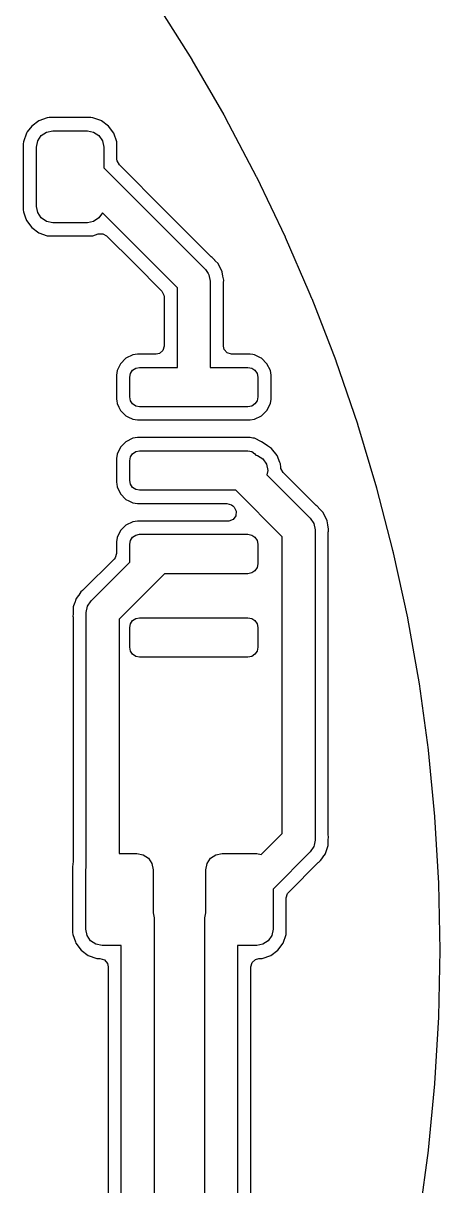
# Model space of a CAD drawing. Extents: x -3.95 to 1.03, y -1.83 to 1.03.
# Drawn here: x -1.719 to -1.469, y -0.147 to 0.55 of the extents above; entities that cross this region are included whole.
import ezdxf

# ---------------------------------------------------------------- set-up
doc = ezdxf.new("R2010")
doc.units = 0
doc.header["$MEASUREMENT"] = 0
doc.layers.add('BLACK', color=7, linetype='CONTINUOUS')

msp = doc.modelspace()

# ---------------------------------------------------------------- linework, layer by layer
at = {"layer": 'BLACK', "linetype": 'CONTINUOUS'}
for p, q in [((-1.63892, 0.56205), (-1.61767, 0.52833)), ((-1.61767, 0.52833), (-1.61757, 0.52817)), ((-1.61757, 0.52817), (-1.59852, 0.49518)), ((-1.59852, 0.49518), (-1.59764, 0.49365)), ((-1.71352, 0.4884), (-1.71614, 0.48485)), ((-1.70922, 0.49157), (-1.71352, 0.4884)), ((-1.70418, 0.49334), (-1.70922, 0.49157)), ((-1.70922, 0.49157), (-1.70922, 0.49157)), ((-1.70922, 0.49157), (-1.70922, 0.49157)), ((-1.70298, 0.49345), (-1.70418, 0.49334)), ((-1.67804, 0.49345), (-1.70298, 0.49345)), ((-1.67684, 0.49334), (-1.67804, 0.49345)), ((-1.67213, 0.49169), (-1.67684, 0.49334)), ((-1.67179, 0.49157), (-1.67213, 0.49169)), ((-1.66749, 0.4884), (-1.67179, 0.49157)), ((-1.66431, 0.4841), (-1.66749, 0.4884)), ((-1.59764, 0.49365), (-1.59755, 0.49348)), ((-1.59755, 0.49348), (-1.57897, 0.45821)), ((-1.7167, 0.4841), (-1.71847, 0.47905)), ((-1.71614, 0.48485), (-1.7167, 0.4841)), ((-1.70993, 0.47948), (-1.7078, 0.48268)), ((-1.7078, 0.48268), (-1.70461, 0.48481)), ((-1.70461, 0.48481), (-1.70084, 0.48556)), ((-1.70084, 0.48556), (-1.68017, 0.48556)), ((-1.68017, 0.48556), (-1.67641, 0.48481)), ((-1.67641, 0.48481), (-1.67321, 0.48268)), ((-1.67321, 0.48268), (-1.67108, 0.47948)), ((-1.66255, 0.47905), (-1.66431, 0.4841)), ((-1.71847, 0.47905), (-1.71858, 0.47785)), ((-1.71858, 0.47785), (-1.71858, 0.43815)), ((-1.71068, 0.47572), (-1.70993, 0.47948)), ((-1.71068, 0.44028), (-1.71068, 0.47572)), ((-1.67108, 0.47948), (-1.67033, 0.47572)), ((-1.67033, 0.47572), (-1.67033, 0.4633)), ((-1.66245, 0.47797), (-1.66255, 0.47905)), ((-1.66244, 0.47785), (-1.66245, 0.47797)), ((-1.66245, 0.47797), (-1.66245, 0.47797)), ((-1.66244, 0.47774), (-1.66244, 0.47785)), ((-1.66244, 0.46859), (-1.66244, 0.47774)), ((-1.66232, 0.46755), (-1.66244, 0.46859)), ((-1.66101, 0.46514), (-1.66232, 0.46755)), ((-1.67033, 0.4633), (-1.60947, 0.40244)), ((-1.63349, 0.43763), (-1.66101, 0.46514)), ((-1.57897, 0.45821), (-1.57889, 0.45804)), ((-1.57889, 0.45804), (-1.56169, 0.42208)), ((-1.70993, 0.43652), (-1.71068, 0.44028)), ((-1.71858, 0.43815), (-1.71847, 0.43695)), ((-1.71847, 0.43695), (-1.71742, 0.43397)), ((-1.71742, 0.43397), (-1.7167, 0.4319)), ((-1.7167, 0.4319), (-1.71352, 0.4276)), ((-1.7078, 0.43332), (-1.70993, 0.43652)), ((-1.70461, 0.43119), (-1.7078, 0.43332)), ((-1.67321, 0.43332), (-1.67641, 0.43119)), ((-1.6712, 0.43633), (-1.67321, 0.43332)), ((-1.62627, 0.39141), (-1.6712, 0.43633)), ((-1.606, 0.41013), (-1.63349, 0.43763)), ((-1.71352, 0.4276), (-1.70922, 0.42442)), ((-1.70084, 0.43044), (-1.70461, 0.43119)), ((-1.68017, 0.43044), (-1.70084, 0.43044)), ((-1.67641, 0.43119), (-1.68017, 0.43044)), ((-1.70922, 0.42442), (-1.70418, 0.42266)), ((-1.70418, 0.42266), (-1.70309, 0.42256)), ((-1.70309, 0.42256), (-1.70309, 0.42256)), ((-1.70309, 0.42256), (-1.70298, 0.42255)), ((-1.70298, 0.42255), (-1.70286, 0.42255)), ((-1.70286, 0.42255), (-1.67815, 0.42255)), ((-1.67815, 0.42255), (-1.67804, 0.42255)), ((-1.67804, 0.42255), (-1.67792, 0.42256)), ((-1.67792, 0.42256), (-1.67684, 0.42266)), ((-1.67792, 0.42256), (-1.67792, 0.42256)), ((-1.67684, 0.42266), (-1.6737, 0.42376)), ((-1.6737, 0.42376), (-1.67095, 0.4239)), ((-1.67095, 0.4239), (-1.66863, 0.4226)), ((-1.66863, 0.4226), (-1.652, 0.40597)), ((-1.56169, 0.42208), (-1.56162, 0.42191)), ((-1.56162, 0.42191), (-1.54746, 0.3891)), ((-1.652, 0.40597), (-1.6356, 0.38957)), ((-1.60541, 0.40968), (-1.606, 0.41013)), ((-1.60525, 0.40951), (-1.60541, 0.40968)), ((-1.6039, 0.40805), (-1.60525, 0.40951)), ((-1.60525, 0.40951), (-1.60525, 0.40951)), ((-1.60372, 0.40786), (-1.6039, 0.40805)), ((-1.60359, 0.40773), (-1.60372, 0.40786)), ((-1.60183, 0.40597), (-1.60359, 0.40773)), ((-1.60172, 0.4058), (-1.60183, 0.40597)), ((-1.60064, 0.40356), (-1.60172, 0.4058)), ((-1.60947, 0.40244), (-1.60947, 0.40244)), ((-1.60947, 0.40244), (-1.60784, 0.4)), ((-1.60784, 0.4), (-1.60734, 0.39925)), ((-1.60734, 0.39925), (-1.60659, 0.39548)), ((-1.60055, 0.4034), (-1.60064, 0.40356)), ((-1.59939, 0.4012), (-1.60055, 0.4034)), ((-1.59933, 0.40101), (-1.59939, 0.4012)), ((-1.59896, 0.39855), (-1.59933, 0.40101)), ((-1.59893, 0.39837), (-1.59896, 0.39855)), ((-1.59851, 0.39615), (-1.59893, 0.39837)), ((-1.62627, 0.34381), (-1.62627, 0.39141)), ((-1.60659, 0.39548), (-1.60659, 0.39548)), ((-1.60659, 0.39548), (-1.60659, 0.34381)), ((-1.5987, 0.39421), (-1.59867, 0.39476)), ((-1.5987, 0.35659), (-1.5987, 0.39421)), ((-1.59867, 0.39476), (-1.59851, 0.39615)), ((-1.6356, 0.38957), (-1.63428, 0.38715)), ((-1.63428, 0.38715), (-1.63417, 0.38612)), ((-1.63417, 0.38612), (-1.63417, 0.35659)), ((-1.54746, 0.3891), (-1.54582, 0.38531)), ((-1.54582, 0.38531), (-1.54575, 0.38513)), ((-1.54575, 0.38513), (-1.53139, 0.34794)), ((-1.63417, 0.35659), (-1.63494, 0.35395)), ((-1.59825, 0.35456), (-1.5987, 0.35659)), ((-1.65704, 0.34929), (-1.6603, 0.34603)), ((-1.6529, 0.35131), (-1.65704, 0.34929)), ((-1.65156, 0.35151), (-1.6529, 0.35131)), ((-1.65022, 0.3517), (-1.65156, 0.35151)), ((-1.63905, 0.3517), (-1.65022, 0.3517)), ((-1.63702, 0.35215), (-1.63905, 0.3517)), ((-1.63494, 0.35395), (-1.63702, 0.35215)), ((-1.59645, 0.35248), (-1.59825, 0.35456)), ((-1.59381, 0.3517), (-1.59645, 0.35248)), ((-1.58264, 0.3517), (-1.59381, 0.3517)), ((-1.58103, 0.35147), (-1.58264, 0.3517)), ((-1.58264, 0.3517), (-1.58264, 0.3517)), ((-1.57996, 0.35131), (-1.58103, 0.35147)), ((-1.57636, 0.34955), (-1.57996, 0.35131)), ((-1.57582, 0.34929), (-1.57636, 0.34955)), ((-1.57257, 0.34603), (-1.57582, 0.34929)), ((-1.66232, 0.3419), (-1.66271, 0.33921)), ((-1.6603, 0.34603), (-1.66232, 0.3419)), ((-1.66232, 0.3419), (-1.66232, 0.3419)), ((-1.65437, 0.34016), (-1.65309, 0.34208)), ((-1.65309, 0.34208), (-1.65117, 0.34336)), ((-1.65117, 0.34336), (-1.64891, 0.34381)), ((-1.64891, 0.34381), (-1.62627, 0.34381)), ((-1.60659, 0.34381), (-1.58395, 0.34381)), ((-1.58395, 0.34381), (-1.58169, 0.34336)), ((-1.58169, 0.34336), (-1.57978, 0.34208)), ((-1.57978, 0.34208), (-1.5785, 0.34016)), ((-1.57054, 0.3419), (-1.57257, 0.34603)), ((-1.57015, 0.33921), (-1.57054, 0.3419)), ((-1.53139, 0.34794), (-1.53133, 0.34777)), ((-1.53133, 0.34777), (-1.51843, 0.31005)), ((-1.66271, 0.33921), (-1.66271, 0.32478)), ((-1.65482, 0.33791), (-1.65437, 0.34016)), ((-1.65482, 0.32609), (-1.65482, 0.33791)), ((-1.5785, 0.34016), (-1.57805, 0.33791)), ((-1.57805, 0.33791), (-1.57805, 0.32609)), ((-1.57015, 0.32478), (-1.57015, 0.33921)), ((-1.66271, 0.32478), (-1.66257, 0.32385)), ((-1.66257, 0.32385), (-1.66232, 0.3221)), ((-1.66232, 0.3221), (-1.66127, 0.31995)), ((-1.65437, 0.32383), (-1.65482, 0.32609)), ((-1.65309, 0.32192), (-1.65437, 0.32383)), ((-1.65117, 0.32064), (-1.65309, 0.32192)), ((-1.64891, 0.32019), (-1.65117, 0.32064)), ((-1.58169, 0.32064), (-1.58395, 0.32019)), ((-1.57978, 0.32192), (-1.58169, 0.32064)), ((-1.5785, 0.32383), (-1.57978, 0.32192)), ((-1.57805, 0.32609), (-1.5785, 0.32383)), ((-1.57257, 0.31796), (-1.57054, 0.3221)), ((-1.57054, 0.3221), (-1.57015, 0.32478)), ((-1.66127, 0.31995), (-1.6603, 0.31796)), ((-1.6603, 0.31796), (-1.65704, 0.31471)), ((-1.65704, 0.31471), (-1.65595, 0.31418)), ((-1.65595, 0.31418), (-1.6529, 0.31269)), ((-1.58395, 0.32019), (-1.64891, 0.32019)), ((-1.57996, 0.31269), (-1.57582, 0.31471)), ((-1.57582, 0.31471), (-1.57257, 0.31796)), ((-1.6529, 0.31269), (-1.6529, 0.31269)), ((-1.6529, 0.31269), (-1.6529, 0.31269)), ((-1.6529, 0.31269), (-1.65022, 0.31229)), ((-1.65022, 0.31229), (-1.65022, 0.31229)), ((-1.65022, 0.31229), (-1.58264, 0.31229)), ((-1.58264, 0.31229), (-1.57996, 0.31269)), ((-1.51843, 0.31005), (-1.51837, 0.30987)), ((-1.51837, 0.30987), (-1.50693, 0.27168)), ((-1.6529, 0.30131), (-1.65704, 0.29929)), ((-1.65156, 0.30151), (-1.6529, 0.30131)), ((-1.65022, 0.30171), (-1.65156, 0.30151)), ((-1.58264, 0.30171), (-1.65022, 0.30171)), ((-1.65022, 0.30171), (-1.65022, 0.30171)), ((-1.58103, 0.30147), (-1.58264, 0.30171)), ((-1.58264, 0.30171), (-1.58264, 0.30171)), ((-1.57996, 0.30131), (-1.58103, 0.30147)), ((-1.57582, 0.29929), (-1.57996, 0.30131)), ((-1.6603, 0.29603), (-1.66232, 0.2919)), ((-1.65704, 0.29929), (-1.6603, 0.29603)), ((-1.65309, 0.29208), (-1.65117, 0.29336)), ((-1.65117, 0.29336), (-1.64891, 0.29381)), ((-1.64891, 0.29381), (-1.58395, 0.29381)), ((-1.58395, 0.29381), (-1.58169, 0.29336)), ((-1.58169, 0.29336), (-1.57978, 0.29208)), ((-1.57576, 0.29923), (-1.57582, 0.29929)), ((-1.57478, 0.29864), (-1.57576, 0.29923)), ((-1.57483, 0.29857), (-1.57478, 0.29864)), ((-1.57236, 0.29689), (-1.57483, 0.29857)), ((-1.5698, 0.29515), (-1.57236, 0.29689)), ((-1.56647, 0.29097), (-1.5698, 0.29515)), ((-1.66232, 0.2919), (-1.66271, 0.28921)), ((-1.66271, 0.28921), (-1.66271, 0.27479)), ((-1.66232, 0.2919), (-1.66232, 0.2919)), ((-1.65482, 0.28791), (-1.65437, 0.29017)), ((-1.65482, 0.27609), (-1.65482, 0.28791)), ((-1.65437, 0.29017), (-1.65309, 0.29208)), ((-1.57978, 0.29208), (-1.57925, 0.2913)), ((-1.57925, 0.2913), (-1.57823, 0.29109)), ((-1.57823, 0.29109), (-1.57504, 0.28896)), ((-1.57504, 0.28896), (-1.57291, 0.28577)), ((-1.57291, 0.28577), (-1.57216, 0.282)), ((-1.56485, 0.28686), (-1.56647, 0.29097)), ((-1.56451, 0.28599), (-1.56485, 0.28686)), ((-1.56436, 0.28398), (-1.56451, 0.28599)), ((-1.57216, 0.282), (-1.57267, 0.27945)), ((-1.57267, 0.27945), (-1.54661, 0.25339)), ((-1.56426, 0.2833), (-1.56436, 0.28398)), ((-1.56295, 0.28089), (-1.56426, 0.2833)), ((-1.54313, 0.26108), (-1.56295, 0.28089)), ((-1.66271, 0.27479), (-1.66261, 0.2741)), ((-1.66261, 0.2741), (-1.66232, 0.2721)), ((-1.66232, 0.2721), (-1.6606, 0.26858)), ((-1.65437, 0.27383), (-1.65482, 0.27609)), ((-1.65309, 0.27192), (-1.65437, 0.27383)), ((-1.65117, 0.27064), (-1.65309, 0.27192)), ((-1.50693, 0.27168), (-1.50688, 0.2715)), ((-1.6606, 0.26858), (-1.6603, 0.26797)), ((-1.6603, 0.26797), (-1.65704, 0.26471)), ((-1.65704, 0.26471), (-1.65524, 0.26383)), ((-1.64891, 0.27019), (-1.65117, 0.27064)), ((-1.59125, 0.27019), (-1.64891, 0.27019)), ((-1.56341, 0.24235), (-1.59125, 0.27019)), ((-1.50688, 0.2715), (-1.49732, 0.23439)), ((-1.65524, 0.26383), (-1.6529, 0.26269)), ((-1.6529, 0.26269), (-1.6529, 0.26269)), ((-1.6529, 0.26269), (-1.6529, 0.26269)), ((-1.6529, 0.26269), (-1.65022, 0.2623)), ((-1.65022, 0.2623), (-1.65022, 0.2623)), ((-1.65022, 0.2623), (-1.59654, 0.2623)), ((-1.59654, 0.2623), (-1.5939, 0.26152)), ((-1.5939, 0.26152), (-1.59309, 0.26087)), ((-1.59309, 0.26087), (-1.59226, 0.26004)), ((-1.59226, 0.26004), (-1.59094, 0.25762)), ((-1.54255, 0.26063), (-1.54313, 0.26108)), ((-1.54086, 0.2588), (-1.54255, 0.26063)), ((-1.54073, 0.25867), (-1.54086, 0.2588)), ((-1.53897, 0.25691), (-1.54073, 0.25867)), ((-1.6529, 0.25131), (-1.65704, 0.24929)), ((-1.65156, 0.25151), (-1.6529, 0.25131)), ((-1.65022, 0.25171), (-1.65156, 0.25151)), ((-1.59571, 0.25171), (-1.65022, 0.25171)), ((-1.59536, 0.25172), (-1.59571, 0.25171)), ((-1.59279, 0.25268), (-1.59536, 0.25172)), ((-1.59114, 0.25488), (-1.59279, 0.25268)), ((-1.59094, 0.25762), (-1.59114, 0.25488)), ((-1.54661, 0.25339), (-1.54448, 0.2502)), ((-1.53885, 0.25675), (-1.53897, 0.25691)), ((-1.53777, 0.25451), (-1.53885, 0.25675)), ((-1.53769, 0.25434), (-1.53777, 0.25451)), ((-1.53653, 0.25215), (-1.53769, 0.25434)), ((-1.53647, 0.25195), (-1.53653, 0.25215)), ((-1.53609, 0.24949), (-1.53647, 0.25195)), ((-1.6603, 0.24604), (-1.66232, 0.2419)), ((-1.65704, 0.24929), (-1.6603, 0.24604)), ((-1.65117, 0.24336), (-1.64891, 0.24381)), ((-1.64891, 0.24381), (-1.58395, 0.24381)), ((-1.58395, 0.24381), (-1.58169, 0.24336)), ((-1.54448, 0.2502), (-1.54373, 0.24643)), ((-1.54373, 0.24643), (-1.54373, 0.06051)), ((-1.53606, 0.24931), (-1.53609, 0.24949)), ((-1.53565, 0.2471), (-1.53606, 0.24931)), ((-1.53583, 0.24516), (-1.5358, 0.24571)), ((-1.53583, 0.06348), (-1.53583, 0.24516)), ((-1.5358, 0.24571), (-1.53565, 0.2471)), ((-1.66232, 0.2419), (-1.66271, 0.23922)), ((-1.66271, 0.23922), (-1.66271, 0.23239)), ((-1.66232, 0.2419), (-1.66232, 0.2419)), ((-1.65482, 0.23791), (-1.65437, 0.24016)), ((-1.65482, 0.2271), (-1.65482, 0.23791)), ((-1.65437, 0.24016), (-1.65309, 0.24208)), ((-1.65309, 0.24208), (-1.65117, 0.24336)), ((-1.58169, 0.24336), (-1.57978, 0.24208)), ((-1.57978, 0.24208), (-1.5785, 0.24016)), ((-1.5785, 0.24016), (-1.57805, 0.23791)), ((-1.57805, 0.23791), (-1.57805, 0.22609)), ((-1.56341, 0.06458), (-1.56341, 0.24235)), ((-1.66271, 0.23239), (-1.66349, 0.22975)), ((-1.49732, 0.23439), (-1.49694, 0.2329)), ((-1.49694, 0.2329), (-1.4969, 0.23271)), ((-1.4969, 0.23271), (-1.48845, 0.19375)), ((-1.66414, 0.22894), (-1.6826, 0.21048)), ((-1.67792, 0.204), (-1.65482, 0.2271)), ((-1.66349, 0.22975), (-1.66414, 0.22894)), ((-1.5785, 0.22384), (-1.57978, 0.22192)), ((-1.57805, 0.22609), (-1.5785, 0.22384)), ((-1.63389, 0.22019), (-1.66112, 0.19296)), ((-1.58395, 0.22019), (-1.63389, 0.22019)), ((-1.58169, 0.22064), (-1.58395, 0.22019)), ((-1.57978, 0.22192), (-1.58169, 0.22064)), ((-1.68411, 0.20924), (-1.68538, 0.20738)), ((-1.68301, 0.21011), (-1.68411, 0.20924)), ((-1.6826, 0.21048), (-1.68301, 0.21011)), ((-1.68784, 0.2025), (-1.68858, 0.20037)), ((-1.68778, 0.20267), (-1.68784, 0.2025)), ((-1.68712, 0.20482), (-1.68778, 0.20267)), ((-1.68705, 0.20505), (-1.68712, 0.20482)), ((-1.68712, 0.20482), (-1.68712, 0.20482)), ((-1.68696, 0.20523), (-1.68705, 0.20505)), ((-1.68682, 0.20542), (-1.68696, 0.20523)), ((-1.68548, 0.20723), (-1.68682, 0.20542)), ((-1.68682, 0.20542), (-1.68682, 0.20542)), ((-1.68538, 0.20738), (-1.68548, 0.20723)), ((-1.68005, 0.2008), (-1.67792, 0.204)), ((-1.67792, 0.204), (-1.67792, 0.204)), ((-1.68875, 0.19603), (-1.68879, 0.19479)), ((-1.6887, 0.19728), (-1.68875, 0.19603)), ((-1.68866, 0.20015), (-1.6887, 0.19995)), ((-1.6887, 0.19995), (-1.6887, 0.19746)), ((-1.6887, 0.19746), (-1.6887, 0.19728)), ((-1.68858, 0.20037), (-1.68866, 0.20015)), ((-1.6808, 0.19704), (-1.68005, 0.2008)), ((-1.6808, 0.04422), (-1.6808, 0.19704)), ((-1.68879, 0.19479), (-1.6887, 0.19406)), ((-1.6887, 0.19406), (-1.6887, 0.04742)), ((-1.66112, 0.19296), (-1.66112, 0.05256)), ((-1.65482, 0.18791), (-1.65437, 0.19017)), ((-1.65437, 0.19017), (-1.65309, 0.19208)), ((-1.65309, 0.19208), (-1.65117, 0.19336)), ((-1.65117, 0.19336), (-1.64891, 0.19381)), ((-1.64891, 0.19381), (-1.58395, 0.19381)), ((-1.58395, 0.19381), (-1.58169, 0.19336)), ((-1.58169, 0.19336), (-1.57978, 0.19208)), ((-1.57978, 0.19208), (-1.5785, 0.19017)), ((-1.5785, 0.19017), (-1.57805, 0.18791)), ((-1.48845, 0.19375), (-1.48842, 0.19357)), ((-1.48842, 0.19357), (-1.48149, 0.15431)), ((-1.65482, 0.17609), (-1.65482, 0.18791)), ((-1.57805, 0.18791), (-1.57805, 0.17609)), ((-1.65437, 0.17383), (-1.65482, 0.17609)), ((-1.57805, 0.17609), (-1.5785, 0.17383)), ((-1.65309, 0.17192), (-1.65437, 0.17383)), ((-1.65117, 0.17064), (-1.65309, 0.17192)), ((-1.64891, 0.17019), (-1.65117, 0.17064)), ((-1.58395, 0.17019), (-1.64891, 0.17019)), ((-1.58169, 0.17064), (-1.58395, 0.17019)), ((-1.57978, 0.17192), (-1.58169, 0.17064)), ((-1.5785, 0.17383), (-1.57978, 0.17192)), ((-1.48149, 0.15431), (-1.48146, 0.15413)), ((-1.48146, 0.15413), (-1.47607, 0.11463)), ((-1.47607, 0.11463), (-1.47605, 0.11444)), ((-1.47605, 0.11444), (-1.47219, 0.07476)), ((-1.47219, 0.07476), (-1.47218, 0.07458)), ((-1.47218, 0.07458), (-1.46986, 0.03484)), ((-1.57598, 0.05201), (-1.56341, 0.06458)), ((-1.53574, 0.06275), (-1.53583, 0.06348)), ((-1.53583, 0.06026), (-1.53574, 0.06275)), ((-1.54448, 0.05674), (-1.54661, 0.05355)), ((-1.54433, 0.05746), (-1.54448, 0.05674)), ((-1.54373, 0.06051), (-1.54433, 0.05746)), ((-1.54373, 0.06051), (-1.54373, 0.06051)), ((-1.53669, 0.05505), (-1.53587, 0.05739)), ((-1.53587, 0.05739), (-1.53583, 0.0576)), ((-1.53583, 0.06008), (-1.53583, 0.06026)), ((-1.53583, 0.0576), (-1.53583, 0.06008)), ((-1.66112, 0.05256), (-1.65059, 0.05256)), ((-1.65059, 0.05256), (-1.64682, 0.05181)), ((-1.64682, 0.05181), (-1.64363, 0.04968)), ((-1.64363, 0.04968), (-1.6415, 0.04648)), ((-1.6085, 0.04648), (-1.60637, 0.04968)), ((-1.60637, 0.04968), (-1.60318, 0.05181)), ((-1.60318, 0.05181), (-1.59941, 0.05256)), ((-1.59941, 0.05256), (-1.57874, 0.05256)), ((-1.57874, 0.05256), (-1.57598, 0.05201)), ((-1.54661, 0.05355), (-1.5689, 0.03126)), ((-1.54661, 0.05355), (-1.54661, 0.05355)), ((-1.54042, 0.04831), (-1.53915, 0.05017)), ((-1.53915, 0.05017), (-1.53905, 0.05031)), ((-1.53905, 0.05031), (-1.53757, 0.05231)), ((-1.53757, 0.05231), (-1.53748, 0.0525)), ((-1.53748, 0.0525), (-1.53675, 0.05487)), ((-1.53675, 0.05487), (-1.53669, 0.05505)), ((-1.68888, 0.04605), (-1.689, 0.04485)), ((-1.689, 0.04485), (-1.689, 0.00515)), ((-1.68883, 0.04663), (-1.68888, 0.04605)), ((-1.68888, 0.04605), (-1.68888, 0.04605)), ((-1.6887, 0.04742), (-1.68883, 0.04663)), ((-1.6811, 0.04272), (-1.6808, 0.04422)), ((-1.6811, 0.00728), (-1.6811, 0.04272)), ((-1.6415, 0.04648), (-1.64075, 0.04272)), ((-1.64075, 0.04272), (-1.64075, 0.01704)), ((-1.60925, 0.04272), (-1.6085, 0.04648)), ((-1.60925, 0.01704), (-1.60925, 0.04272)), ((-1.55957, 0.02942), (-1.54193, 0.04707)), ((-1.54193, 0.04707), (-1.54152, 0.04743)), ((-1.54152, 0.04743), (-1.54042, 0.04831)), ((-1.46986, 0.03484), (-1.46985, 0.03478)), ((-1.5689, 0.03126), (-1.5689, 0.00728)), ((-1.561, 0.02597), (-1.56023, 0.02861)), ((-1.56023, 0.02861), (-1.55957, 0.02942)), ((-1.46985, 0.03478), (-1.46985, 0.03459)), ((-1.46985, 0.03459), (-1.46908, -0.00527)), ((-1.561, 0.00515), (-1.561, 0.02597)), ((-1.64075, 0.01704), (-1.64016, 0.01407)), ((-1.64016, 0.01407), (-1.64016, -1.1)), ((-1.60984, 0.01407), (-1.60925, 0.01704)), ((-1.60984, -1.12592), (-1.60984, 0.01407)), ((-1.68035, 0.00352), (-1.6811, 0.00728)), ((-1.5689, 0.00728), (-1.56965, 0.00352)), ((-1.689, 0.00515), (-1.68888, 0.00395)), ((-1.68888, 0.00395), (-1.68736, -0.00041)), ((-1.67822, 0.00032), (-1.68035, 0.00352)), ((-1.67503, -0.00181), (-1.67822, 0.00032)), ((-1.57178, 0.00032), (-1.57497, -0.00181)), ((-1.56965, 0.00352), (-1.57178, 0.00032)), ((-1.56288, -0.0011), (-1.56112, 0.00395)), ((-1.56112, 0.00395), (-1.56101, 0.00503)), ((-1.56101, 0.00503), (-1.561, 0.00515)), ((-1.56101, 0.00503), (-1.56101, 0.00503)), ((-1.68736, -0.00041), (-1.68712, -0.0011)), ((-1.68712, -0.0011), (-1.68394, -0.0054)), ((-1.68394, -0.0054), (-1.67964, -0.00857)), ((-1.67126, -0.00256), (-1.67503, -0.00181)), ((-1.65984, -0.00256), (-1.67126, -0.00256)), ((-1.65984, -1.09592), (-1.65984, -0.00256)), ((-1.57874, -0.00256), (-1.59016, -0.00256)), ((-1.59016, -0.00256), (-1.59016, -1.13)), ((-1.57497, -0.00181), (-1.57874, -0.00256)), ((-1.57036, -0.00857), (-1.56606, -0.0054)), ((-1.56606, -0.0054), (-1.56288, -0.0011)), ((-1.46908, -0.00545), (-1.46985, -0.04531)), ((-1.46908, -0.00527), (-1.46908, -0.00545)), ((-1.67964, -0.00857), (-1.67964, -0.00857)), ((-1.67964, -0.00857), (-1.67964, -0.00857)), ((-1.67964, -0.00857), (-1.67459, -0.01034)), ((-1.67459, -0.01034), (-1.6734, -0.01045)), ((-1.6734, -0.01045), (-1.67262, -0.01045)), ((-1.67262, -0.01045), (-1.66998, -0.01123)), ((-1.66998, -0.01123), (-1.66818, -0.01331)), ((-1.66818, -0.01331), (-1.66774, -0.01533)), ((-1.58226, -0.01533), (-1.58149, -0.0127)), ((-1.58149, -0.0127), (-1.57941, -0.01089)), ((-1.57941, -0.01089), (-1.57738, -0.01045)), ((-1.57738, -0.01045), (-1.57672, -0.01045)), ((-1.57672, -0.01045), (-1.5766, -0.01045)), ((-1.5766, -0.01045), (-1.57541, -0.01034)), ((-1.57541, -0.01034), (-1.57036, -0.00857)), ((-1.57036, -0.00857), (-1.57036, -0.00857)), ((-1.66774, -0.01533), (-1.66774, -1.09063)), ((-1.58226, -1.12702), (-1.58226, -0.01533)), ((-1.46985, -0.0455), (-1.47218, -0.08529)), ((-1.46985, -0.04531), (-1.46985, -0.0455)), ((-1.47219, -0.08548), (-1.47605, -0.12516)), ((-1.47218, -0.08529), (-1.47219, -0.08548)), ((-1.47607, -0.12534), (-1.48146, -0.16484)), ((-1.47605, -0.12516), (-1.47607, -0.12534))]:
    msp.add_line(p, q, dxfattribs=at)

doc.saveas('drawing.dxf')
